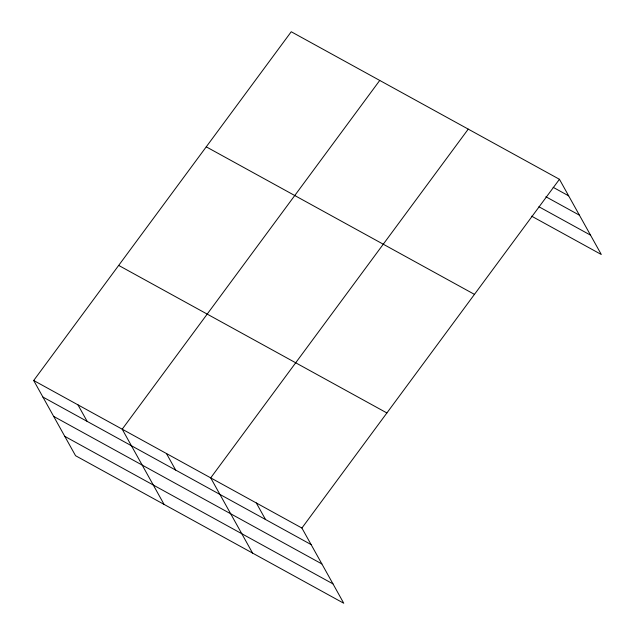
<?xml version="1.0" encoding="UTF-8"?>
<svg xmlns="http://www.w3.org/2000/svg" width="635" height="635" viewBox="0 0 635 635"><rect width="100%" height="100%" fill="white"/><g stroke="black" fill="none" stroke-linecap="round" stroke-linejoin="round"><path stroke-width="0.95" d="M33.695 380.5L301.903 528.042L343.765 603.25L75.557 455.708L33.695 380.5L291.235 31.75L559.443 179.292L601.305 254.5L531.622 216.17M379.746 80.439L122.206 429.189L164.068 504.396M468.249 129.127L210.709 477.877L252.571 553.085M301.903 528.042L559.443 179.292M553.164 187.325L568.65 195.842M545.878 196.739L579.43 215.201M538.909 206.748L590.526 235.148M206.248 146.836L474.456 294.378M118.689 265.414L386.89 412.956M42.91 397.042L311.11 544.584M53.681 416.401L321.881 563.943M64.786 436.348L332.986 583.89M256.31 502.96L265.517 519.501M166.457 453.533L175.665 470.075M77.954 404.844L87.162 421.386"/></g></svg>
